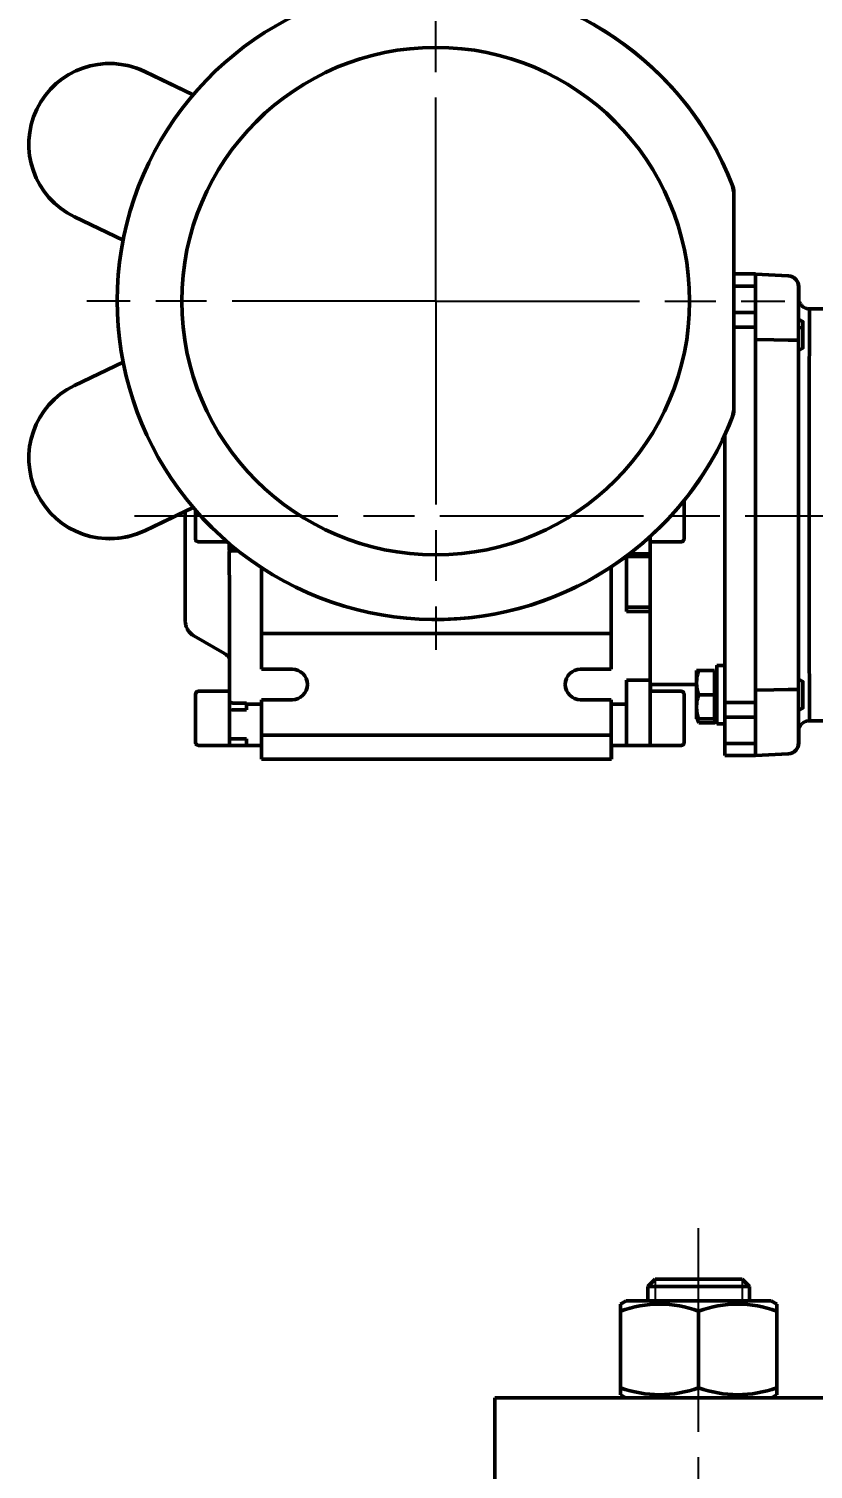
# Model space of a CAD drawing. Header units: millimetres. Extents: x 32504 to 36677, y 41990 to 42879.
# Drawn here: x 32703.1 to 32749.3, y 42713.4 to 42798.4 of the extents above; entities that cross this region are included whole.
import ezdxf

# ---------------------------------------------------------------- set-up
doc = ezdxf.new("R2010")
doc.units = ezdxf.units.MM
doc.linetypes.add('AM_ISO08W050', pattern=[18, 12, -1.5, 3, -1.5])
for name, color, linetype, lineweight in [('AM_0N', 7, 'Continuous', 50), ('AM_4N', 3, 'Continuous', 25), ('Duong_tam', 4, 'AM_ISO08W050', 25), ('Net_dam', 7, 'Continuous', 50)]:
    doc.layers.add(name, color=color, linetype=linetype, lineweight=lineweight)
doc.styles.add('TCVN', font='tcvn7284-2003i.ttf')
doc.dimstyles.new('TCVN$0', dxfattribs={"dimtxt": 3.5, "dimasz": 3.5, "dimexe": 1, "dimexo": 1, "dimgap": 1.3, "dimtad": 1, "dimdsep": 46, "dimtxsty": 'TCVN', "dimcen": 0, "dimclrd": 3, "dimclre": 3, "dimclrt": 2, "dimadec": 0, "dimazin": 2, "dimtp": 0.1, "dimtm": 0.1, "dimtfac": 0.71, "dimtmove": 0, "dimatfit": 3, "dimfxl": 1, "dimtfill": 1, "dimlwd": 25, "dimlwe": 25, "dimarcsym": 1})

# ---------------------------------------------------------------- blocks, each defined once
blk = doc.blocks.new('*D38')
at = {"layer": 'Defpoints', "color": 0, "transparency": 16777216}
for p in [(32734.05, 42809.038), (32927.553, 42809.038), (32912.553, 42301.63)]:
    blk.add_point(p, dxfattribs=at)
at = {"layer": 'Net_dam', "color": 3, "linetype": 'ByBlock', "lineweight": 25, "transparency": 16777216}
for p, q in [((32735.05, 42809.038), (32928.553, 42809.038)), ((32927.553, 42305.13), (32927.553, 42805.538)), ((32913.553, 42301.63), (32928.553, 42301.63))]:
    blk.add_line(p, q, dxfattribs=at)
at = {"layer": 'Net_dam', "color": 3, "transparency": 16777216}
for points in [[(32926.969, 42805.538), (32928.136, 42805.538), (32927.553, 42809.038)], [(32926.969, 42305.13), (32928.136, 42305.13), (32927.553, 42301.63)]]:
    blk.add_solid(points, dxfattribs=at)
at = {"layer": 'Net_dam', "color": 2, "transparency": 16777216, "insert": (32924.503, 42555.334), "char_height": 3.5, "attachment_point": 5, "rotation": 90, "style": 'TCVN', "bg_fill": 3, "box_fill_scale": 1.1, "bg_fill_color": 256, "bg_fill_true_color": 13158600, "bg_fill_transparency": 0}
blk.add_mtext('2540', dxfattribs=at)

msp = doc.modelspace()

# ---------------------------------------------------------------- linework, layer by layer
at = {"layer": 'AM_0N'}
for p, q in [((32739.5527, 42724.2003), (32739.9821, 42724.6297)), ((32745.1233, 42724.6297), (32739.9821, 42724.6297)), ((32745.5527, 42724.2003), (32745.1233, 42724.6297)), ((32745.5527, 42724.2003), (32739.5527, 42724.2003)), ((32738.2827, 42723.3497), (32737.9527, 42723.1592)), ((32737.9527, 42723.1592), (32737.9527, 42717.8202)), ((32738.2827, 42723.3497), (32746.8227, 42723.3497)), ((32742.5527, 42722.7475), (32742.5527, 42718.2319)), ((32746.8227, 42723.3497), (32747.1527, 42723.1592)), ((32747.1527, 42723.1592), (32747.1527, 42717.8202)), ((32737.9527, 42717.8202), (32738.2827, 42717.6297)), ((32746.8227, 42717.6297), (32738.2827, 42717.6297)), ((32747.1527, 42717.8202), (32746.8227, 42717.6297))]:
    msp.add_line(p, q, dxfattribs=at)
for centre, start, end in [((32740.2527, 42716.528), 69.705445, 110.294555), ((32744.8527, 42716.528), 69.705445, 110.294555), ((32740.2527, 42724.4514), 249.705445, 290.294555), ((32744.8527, 42724.4514), 249.705445, 290.294555)]:
    msp.add_arc(centre, 6.6312, start, end, dxfattribs=at)
at = {"layer": 'AM_4N'}
for p, q in [((32739.9821, 42724.6297), (32739.9821, 42723.3497)), ((32745.1233, 42724.6297), (32745.1233, 42723.3497))]:
    msp.add_line(p, q, dxfattribs=at)
at = {"layer": 'Duong_tam'}
for p, q in [((32727.0591, 42782.2997), (32727.0591, 42802.8629)), ((32727.0591, 42782.2997), (32706.4959, 42782.2997)), ((32727.0591, 42782.2997), (32747.6223, 42782.2997)), ((32727.0591, 42782.2997), (32727.0591, 42761.7365)), ((32709.3006, 42769.6385), (32829.0008, 42769.6385)), ((32742.5527, 42301.6297), (32742.5527, 42727.6297))]:
    msp.add_line(p, q, dxfattribs=at)
at = {"layer": 'Net_dam'}
for p, q in [((32707.8511, 42796.308), (32707.8383, 42796.308)), ((32712.7622, 42794.4603), (32709.9003, 42795.8376)), ((32709.9003, 42795.8376), (32709.9131, 42795.8376)), ((32709.9131, 42795.8376), (32712.766, 42794.4646)), ((32744.5311, 42789.165), (32744.6191, 42788.7005)), ((32744.5343, 42789.165), (32744.5311, 42789.165)), ((32744.6191, 42788.7005), (32744.6223, 42788.7005)), ((32744.6223, 42788.7005), (32744.6223, 42775.8989)), ((32705.7763, 42787.2686), (32708.6374, 42785.8917)), ((32744.6223, 42783.8997), (32745.8981, 42783.8997)), ((32745.9095, 42783.8997), (32745.8981, 42783.8997)), ((32745.8985, 42783.8874), (32745.9091, 42783.8874)), ((32747.8367, 42783.7858), (32745.8985, 42783.8874)), ((32745.9091, 42783.8874), (32747.8473, 42783.7858)), ((32747.8473, 42783.7858), (32747.8367, 42783.7858)), ((32744.6223, 42783.1817), (32745.8977, 42783.1817)), ((32745.8977, 42783.1817), (32745.8978, 42782.9551)), ((32748.4385, 42783.1517), (32748.4491, 42783.1517)), ((32745.8968, 42781.626), (32744.6223, 42781.626)), ((32745.897, 42781.3994), (32745.8968, 42781.626)), ((32748.7008, 42781.087), (32748.4383, 42781.229)), ((32750.6663, 42781.8441), (32749.0788, 42781.8441)), ((32745.8965, 42780.7614), (32744.6223, 42780.7614)), ((32745.8965, 42780.7614), (32745.8965, 42758.6381)), ((32748.7005, 42780.6966), (32748.4379, 42780.7677)), ((32745.8965, 42759.362), (32745.8965, 42780.0375)), ((32748.4369, 42780.0031), (32747.8348, 42780.0031)), ((32748.4369, 42759.3963), (32748.4369, 42780.0031)), ((32748.4383, 42779.3836), (32748.7008, 42779.5257)), ((32708.6374, 42778.7078), (32705.7763, 42777.3308)), ((32744.5311, 42775.4344), (32744.6191, 42775.8989)), ((32744.5311, 42775.4344), (32744.5343, 42775.4344)), ((32744.6223, 42775.8989), (32744.6191, 42775.8989)), ((32744.0965, 42758.6381), (32744.0965, 42774.4105)), ((32709.9003, 42768.7618), (32712.7622, 42770.1392)), ((32712.766, 42770.1348), (32709.9131, 42768.7618)), ((32709.9003, 42768.7618), (32709.9131, 42768.7618)), ((32707.8383, 42768.2914), (32707.8511, 42768.2914)), ((32713.0976, 42768.0997), (32714.7853, 42768.0997)), ((32714.897, 42767.8997), (32715.0205, 42767.8997)), ((32714.8975, 42767.5944), (32714.9129, 42767.529)), ((32715.0981, 42767.5749), (32715.4199, 42767.5749)), ((32739.6788, 42768.3997), (32739.6968, 42768.3997)), ((32739.6968, 42768.3997), (32739.6968, 42768.4161)), ((32739.6968, 42767.393), (32739.6968, 42768.3997)), ((32739.6976, 42768.0997), (32741.4976, 42768.0997)), ((32741.6976, 42768.2997), (32741.6977, 42768.311)), ((32714.8982, 42767.4997), (32714.9131, 42767.5291)), ((32738.2968, 42767.2398), (32739.6968, 42767.2398)), ((32738.2987, 42764.2592), (32738.2968, 42767.2398)), ((32738.4715, 42767.393), (32739.6968, 42767.393)), ((32739.6987, 42764.2592), (32739.6968, 42767.2398)), ((32716.7968, 42766.5841), (32716.7968, 42762.6997)), ((32737.3968, 42766.6289), (32737.3968, 42762.6997)), ((32737.3972, 42760.5997), (32737.3972, 42766.6292)), ((32738.2987, 42764.2592), (32739.6987, 42764.2592)), ((32727.0611, 42763.5291), (32727.0643, 42763.5291)), ((32738.2988, 42763.9978), (32739.6988, 42763.9978)), ((32714.6038, 42761.5265), (32712.8038, 42762.5657)), ((32716.7964, 42762.6997), (32716.7964, 42760.5997)), ((32737.3964, 42762.6997), (32716.7964, 42762.6997)), ((32737.3964, 42762.6997), (32737.3964, 42760.5997)), ((32737.3968, 42762.6997), (32737.3964, 42762.6997)), ((32744.0965, 42760.8203), (32743.6208, 42760.8203)), ((32716.7964, 42760.5997), (32718.5964, 42760.5997)), ((32735.5964, 42760.5997), (32737.3964, 42760.5997)), ((32737.3964, 42760.5997), (32737.3972, 42760.5997)), ((32738.3009, 42759.9438), (32739.7009, 42759.9438)), ((32743.4934, 42760.5219), (32742.5574, 42760.5219)), ((32743.4934, 42760.5219), (32743.4929, 42759.0931)), ((32743.4942, 42760.5219), (32743.4934, 42760.5219)), ((32743.6202, 42760.379), (32743.4938, 42760.379)), ((32743.4943, 42760.379), (32743.4942, 42760.5219)), ((32748.7008, 42759.8738), (32748.4383, 42760.0158)), ((32714.9018, 42759.2997), (32713.1038, 42759.2997)), ((32738.3025, 42756.1712), (32738.301, 42759.7232)), ((32739.7025, 42756.1712), (32739.701, 42759.7232)), ((32739.7038, 42759.6997), (32742.4295, 42759.6997)), ((32741.5038, 42759.2997), (32739.7038, 42759.2997)), ((32739.7066, 42759.6997), (32739.7064, 42759.2997)), ((32743.4929, 42759.0931), (32742.5569, 42759.0931)), ((32743.4929, 42759.0931), (32743.4934, 42757.6644)), ((32748.4369, 42759.3963), (32747.8348, 42759.3963)), ((32714.9176, 42758.7367), (32714.9027, 42758.8199)), ((32714.9029, 42756.4997), (32714.9029, 42758.2434)), ((32715.9027, 42758.6013), (32715.1027, 42758.6013)), ((32716.7964, 42758.544), (32715.9029, 42758.544)), ((32715.9029, 42758.2084), (32715.9029, 42758.544)), ((32716.7964, 42758.7997), (32716.7964, 42756.6997)), ((32718.5964, 42758.7997), (32716.7964, 42758.7997)), ((32737.3964, 42758.7997), (32735.5964, 42758.7997)), ((32737.3964, 42758.7997), (32737.3964, 42756.6997)), ((32737.3972, 42758.7997), (32737.3964, 42758.7997)), ((32737.3972, 42756.8997), (32737.3972, 42758.7997)), ((32738.3015, 42758.544), (32737.3972, 42758.544)), ((32744.0965, 42758.6381), (32745.8965, 42758.6381)), ((32748.4383, 42758.1704), (32748.7008, 42758.3125)), ((32715.1029, 42758.2084), (32715.9029, 42758.2084)), ((32742.4411, 42757.6644), (32742.5687, 42757.4433)), ((32743.4934, 42757.6644), (32742.5574, 42757.6644)), ((32743.5047, 42757.4433), (32742.5687, 42757.4433)), ((32743.4934, 42757.6644), (32743.4942, 42757.6644)), ((32743.4938, 42757.8072), (32743.6202, 42757.8072)), ((32743.4942, 42757.6644), (32743.4943, 42757.8072)), ((32743.5044, 42757.8072), (32743.5047, 42757.4433)), ((32743.5047, 42757.4433), (32743.505, 42757.8072)), ((32744.0968, 42757.7734), (32745.8968, 42757.7734)), ((32744.0982, 42757.3737), (32744.0985, 42757.7734)), ((32745.8968, 42757.7734), (32745.897, 42758)), ((32749.0788, 42757.5553), (32750.6663, 42757.5553)), ((32737.3964, 42756.6997), (32716.7964, 42756.6997)), ((32716.7964, 42756.6997), (32716.7971, 42755.2997)), ((32737.3964, 42756.6997), (32737.3971, 42755.2997)), ((32737.3982, 42756.8997), (32737.3972, 42756.8997)), ((32737.3982, 42755.2997), (32737.3982, 42756.8997)), ((32737.3982, 42756.8997), (32737.3991, 42756.8997)), ((32737.3991, 42756.8997), (32737.3991, 42755.2997)), ((32737.4029, 42756.8997), (32737.3991, 42756.8997)), ((32737.4029, 42756.8997), (32737.4029, 42756.0997)), ((32739.7032, 42756.5378), (32739.7032, 42756.2997)), ((32743.6208, 42757.3659), (32744.0982, 42757.3659)), ((32744.0977, 42756.2178), (32744.0982, 42757.3737)), ((32713.1038, 42756.0997), (32714.9031, 42756.0997)), ((32715.9029, 42756.4997), (32714.9029, 42756.4997)), ((32714.9031, 42756.0997), (32715.9029, 42756.0997)), ((32715.9029, 42756.0997), (32715.9029, 42756.4997)), ((32715.9029, 42756.0997), (32716.7967, 42756.0997)), ((32737.4002, 42756.0997), (32737.4029, 42756.0997)), ((32737.4002, 42755.2997), (32737.4002, 42756.0997)), ((32737.4029, 42756.0997), (32738.3026, 42756.0997)), ((32737.4074, 42756.0997), (32737.4074, 42755.2997)), ((32737.4085, 42755.2997), (32737.4085, 42756.0997)), ((32737.4094, 42756.0997), (32737.4094, 42755.2997)), ((32737.4105, 42755.2997), (32737.4109, 42756.0997)), ((32738.3026, 42756.0997), (32739.7026, 42756.0997)), ((32739.7031, 42756.0997), (32739.7026, 42756.0997)), ((32739.7031, 42756.0997), (32739.7038, 42756.0997)), ((32739.7032, 42756.2997), (32739.7034, 42756.2997)), ((32739.7038, 42756.0997), (32741.5038, 42756.0997)), ((32745.8977, 42756.2178), (32744.0977, 42756.2178)), ((32745.8978, 42756.4444), (32745.8977, 42756.2178)), ((32748.4491, 42756.2478), (32748.4385, 42756.2478)), ((32737.3971, 42755.2997), (32716.7971, 42755.2997)), ((32737.3971, 42755.2997), (32737.3982, 42755.2997)), ((32737.3991, 42755.2997), (32737.3982, 42755.2997)), ((32737.3991, 42755.2997), (32737.4002, 42755.2997)), ((32737.4074, 42755.2997), (32737.4002, 42755.2997)), ((32737.4074, 42755.2997), (32737.4085, 42755.2997)), ((32737.4094, 42755.2997), (32737.4085, 42755.2997)), ((32737.4094, 42755.2997), (32737.4105, 42755.2997)), ((32745.8981, 42755.4997), (32744.0981, 42755.4997)), ((32745.8981, 42755.4997), (32745.9095, 42755.4997)), ((32745.8985, 42755.5121), (32747.8367, 42755.6136)), ((32745.9091, 42755.5121), (32745.8985, 42755.5121)), ((32747.8473, 42755.6136), (32745.9091, 42755.5121)), ((32745.1233, 42724.6297), (32739.9821, 42724.6297)), ((32745.1233, 42724.6297), (32739.9821, 42724.6297)), ((32745.1233, 42724.6297), (32739.9821, 42724.6297)), ((32739.5527, 42724.2003), (32739.5527, 42723.3497)), ((32739.5527, 42724.2003), (32739.5527, 42723.3497)), ((32739.5527, 42724.2003), (32739.5527, 42723.3497)), ((32745.5527, 42723.3497), (32745.5527, 42724.2003)), ((32745.5527, 42723.3497), (32745.5527, 42724.2003)), ((32745.5527, 42723.3497), (32745.5527, 42724.2003)), ((32730.5527, 42712.6297), (32730.5527, 42717.6297)), ((32730.5527, 42717.6297), (32731.5527, 42717.6297)), ((32731.5527, 42717.6297), (32893.5527, 42717.6297))]:
    msp.add_line(p, q, dxfattribs=at)
at = {"layer": 'Net_dam', "flags": 128}
for points in [[(32745.8981, 42783.8997), (32745.898, 42783.8129), (32745.898, 42783.7253), (32745.8979, 42783.6368), (32745.8979, 42783.5474), (32745.8978, 42783.4573), (32745.8978, 42783.3662), (32745.8977, 42783.2744), (32745.8977, 42783.1817)], [(32745.8978, 42782.9551), (32745.8978, 42783.0592), (32745.8979, 42783.1622), (32745.898, 42783.2641), (32745.898, 42783.365), (32745.8981, 42783.4648), (32745.8981, 42783.5635), (32745.8982, 42783.661), (32745.8983, 42783.7575)], [(32745.8978, 42782.9551), (32745.8977, 42782.7714), (32745.8976, 42782.5845), (32745.8975, 42782.3945), (32745.8974, 42782.2015), (32745.8973, 42782.0054), (32745.8972, 42781.8063), (32745.8971, 42781.6043), (32745.897, 42781.3994)], [(32748.4369, 42780.0031), (32748.437, 42780.4406), (32748.4372, 42780.8664), (32748.4374, 42781.2801), (32748.4376, 42781.6813), (32748.4378, 42782.0694), (32748.438, 42782.4441), (32748.4383, 42782.805), (32748.4385, 42783.1517)], [(32748.4491, 42783.1517), (32748.4493, 42782.805), (32748.4496, 42782.4441), (32748.4496, 42782.398)], [(32748.4438, 42782.479), (32748.4438, 42782.4791), (32748.4438, 42782.4788)], [(32748.4444, 42782.4174), (32748.4443, 42782.4434), (32748.4438, 42782.479)], [(32745.8968, 42781.626), (32745.8968, 42781.5204), (32745.8968, 42781.4141), (32745.8967, 42781.3071), (32745.8967, 42781.1993), (32745.8966, 42781.0909), (32745.8966, 42780.9817), (32745.8965, 42780.8719), (32745.8965, 42780.7614)], [(32745.8966, 42780.422), (32745.8966, 42780.5473), (32745.8967, 42780.6717), (32745.8967, 42780.7953), (32745.8968, 42780.9179), (32745.8968, 42781.0397), (32745.8969, 42781.1605), (32745.8969, 42781.2804), (32745.897, 42781.3994)], [(32749.0725, 42769.6997), (32749.0726, 42770.6294), (32749.0726, 42771.5535), (32749.0727, 42772.4669), (32749.0728, 42773.3639), (32749.073, 42774.2395), (32749.0732, 42775.0884), (32749.0734, 42775.9057), (32749.0737, 42776.6866), (32749.074, 42777.4265), (32749.0743, 42778.121), (32749.0746, 42778.7661), (32749.075, 42779.3581), (32749.0754, 42779.8933), (32749.0758, 42780.3687), (32749.0762, 42780.7815), (32749.0767, 42781.1293), (32749.0771, 42781.41), (32749.0776, 42781.622), (32749.0781, 42781.764), (32749.0786, 42781.8352), (32749.0788, 42781.8441)], [(32748.4383, 42779.3836), (32748.4383, 42779.3878), (32748.4382, 42779.4497), (32748.438, 42779.581), (32748.4379, 42779.7711), (32748.4379, 42780.0045), (32748.4379, 42780.2624), (32748.4379, 42780.5239), (32748.4379, 42780.7677)], [(32748.7005, 42780.6966), (32748.7005, 42780.8864), (32748.7006, 42781.0195), (32748.7008, 42781.0827), (32748.7009, 42781.0699), (32748.701, 42780.9824), (32748.7011, 42780.8287), (32748.7012, 42780.6238), (32748.7012, 42780.3879), (32748.7012, 42780.144), (32748.7012, 42779.916), (32748.7011, 42779.7262), (32748.701, 42779.5932), (32748.7009, 42779.53), (32748.7007, 42779.5427), (32748.7006, 42779.6303), (32748.7005, 42779.784), (32748.7004, 42779.9888), (32748.7004, 42780.2247), (32748.7004, 42780.4686), (32748.7005, 42780.6966)], [(32745.8965, 42780.0375), (32746.9819, 42780.0182), (32747.8348, 42780.0031)], [(32748.4395, 42779.3842), (32748.4393, 42779.0677), (32748.439, 42778.3919), (32748.4386, 42777.6675), (32748.4384, 42776.8986), (32748.4381, 42776.0894), (32748.4379, 42775.2445), (32748.4377, 42774.3685), (32748.4375, 42773.4665), (32748.4374, 42772.5434), (32748.4373, 42771.6044), (32748.4372, 42770.6547), (32748.4372, 42769.6997)], [(32741.697, 42770.5431), (32741.697, 42770.3072), (32741.6969, 42770.0112), (32741.6969, 42769.6997), (32741.6969, 42769.3882), (32741.697, 42769.0923), (32741.697, 42768.8268), (32741.6972, 42768.6052), (32741.6973, 42768.4384), (32741.6975, 42768.3348), (32741.6976, 42768.2997)], [(32741.6977, 42768.311), (32741.6978, 42768.3348), (32741.6979, 42768.4384), (32741.6981, 42768.6052), (32741.6982, 42768.8268), (32741.6983, 42769.0923), (32741.6983, 42769.3882), (32741.6983, 42769.6997), (32741.6983, 42770.0112), (32741.6983, 42770.3072), (32741.6982, 42770.5445)], [(32712.3037, 42763.4327), (32712.3037, 42763.434), (32712.3034, 42763.4872), (32712.303, 42763.6108), (32712.3027, 42763.8035), (32712.3024, 42764.0629), (32712.3021, 42764.3862), (32712.3018, 42764.7697), (32712.3015, 42765.209), (32712.3013, 42765.6992), (32712.3011, 42766.2348), (32712.3009, 42766.8096), (32712.3008, 42767.4172), (32712.3007, 42768.0506), (32712.3006, 42768.7027), (32712.3006, 42769.3661), (32712.3006, 42769.9108)], [(32712.8969, 42769.9826), (32712.8969, 42769.8043), (32712.8969, 42769.4911), (32712.8969, 42769.1882), (32712.897, 42768.9111), (32712.8971, 42768.6734), (32712.8973, 42768.4873)], [(32748.4372, 42769.6997), (32748.4372, 42768.7447), (32748.4373, 42767.7951), (32748.4374, 42766.856), (32748.4375, 42765.9329), (32748.4377, 42765.0309), (32748.4379, 42764.155), (32748.4381, 42763.31), (32748.4384, 42762.5008), (32748.4386, 42761.7319), (32748.439, 42761.0075), (32748.4393, 42760.3318), (32748.4395, 42760.0152)], [(32749.0788, 42757.5553), (32749.0786, 42757.5643), (32749.0781, 42757.6355), (32749.0776, 42757.7775), (32749.0771, 42757.9895), (32749.0767, 42758.2702), (32749.0762, 42758.6179), (32749.0758, 42759.0307), (32749.0754, 42759.5061), (32749.075, 42760.0414), (32749.0746, 42760.6333), (32749.0743, 42761.2784), (32749.074, 42761.973), (32749.0737, 42762.7128), (32749.0734, 42763.4937), (32749.0732, 42764.311), (32749.073, 42765.1599), (32749.0728, 42766.0355), (32749.0727, 42766.9326), (32749.0726, 42767.8459), (32749.0726, 42768.7701), (32749.0725, 42769.6997)], [(32739.7038, 42759.6997), (32739.7037, 42759.7019), (32739.7033, 42759.7545), (32739.7028, 42759.8768), (32739.7024, 42760.0681), (32739.702, 42760.3269), (32739.7016, 42760.6514), (32739.7012, 42761.0395), (32739.7009, 42761.4882), (32739.7005, 42761.9946), (32739.7002, 42762.555), (32739.6999, 42763.1655), (32739.6996, 42763.8219), (32739.6994, 42764.5194), (32739.6992, 42765.2534), (32739.699, 42766.0185), (32739.6989, 42766.8094), (32739.6988, 42767.6206), (32739.6987, 42768.0997)], [(32714.9027, 42758.8199), (32714.9022, 42759.0419), (32714.9017, 42759.3385), (32714.9013, 42759.7077), (32714.9009, 42760.1468), (32714.9005, 42760.6528), (32714.9001, 42761.2221), (32714.8998, 42761.8508), (32714.8994, 42762.5345), (32714.8991, 42763.2683), (32714.8989, 42764.0471), (32714.8987, 42764.8655), (32714.8985, 42765.7178), (32714.8983, 42766.5979), (32714.8982, 42767.4997)], [(32738.2968, 42767.2398), (32738.2968, 42767.2547), (32738.2968, 42767.2609)], [(32738.2988, 42763.9978), (32738.2988, 42764.0344), (32738.2987, 42764.07), (32738.2987, 42764.1046), (32738.2987, 42764.138), (32738.2987, 42764.1702), (32738.2987, 42764.2012), (32738.2987, 42764.2309), (32738.2987, 42764.2592)], [(32739.6988, 42763.9978), (32739.6988, 42764.0344), (32739.6987, 42764.07), (32739.6987, 42764.1046), (32739.6987, 42764.138), (32739.6987, 42764.1702), (32739.6987, 42764.2012), (32739.6987, 42764.2309), (32739.6987, 42764.2592)], [(32739.7009, 42759.9438), (32739.7005, 42760.3292), (32739.7002, 42760.7531), (32739.7, 42761.2138), (32739.6997, 42761.7094), (32739.6994, 42762.2378), (32739.6992, 42762.7969), (32739.699, 42763.3844), (32739.6988, 42763.9978)], [(32743.6208, 42757.3659), (32743.6207, 42757.3806), (32743.6205, 42757.4627), (32743.6204, 42757.6135), (32743.6202, 42757.8268), (32743.6201, 42758.0935), (32743.62, 42758.4023), (32743.6199, 42758.7403), (32743.6199, 42759.0932), (32743.6199, 42759.446), (32743.62, 42759.784), (32743.6201, 42760.0929), (32743.6202, 42760.3595), (32743.6204, 42760.5728), (32743.6205, 42760.7236), (32743.6207, 42760.8056), (32743.6208, 42760.8203)], [(32738.301, 42759.7232), (32738.301, 42759.7555), (32738.301, 42759.7866), (32738.3009, 42759.8164), (32738.3009, 42759.8448), (32738.3009, 42759.8718), (32738.3009, 42759.8973), (32738.3009, 42759.9213), (32738.3009, 42759.9438)], [(32739.701, 42759.7232), (32739.701, 42759.7555), (32739.701, 42759.7866), (32739.7009, 42759.8164), (32739.7009, 42759.8448), (32739.7009, 42759.8718), (32739.7009, 42759.8973), (32739.7009, 42759.9213), (32739.7009, 42759.9438)], [(32743.4938, 42760.379), (32743.4937, 42760.353), (32743.4935, 42760.2548), (32743.4934, 42760.0892), (32743.4933, 42759.8656), (32743.4932, 42759.5971), (32743.4931, 42759.2994), (32743.4931, 42758.9896), (32743.4932, 42758.6859), (32743.4932, 42758.4059), (32743.4933, 42758.1657), (32743.4935, 42757.9795), (32743.4936, 42757.858), (32743.4938, 42757.8083), (32743.4938, 42757.8072)], [(32748.4381, 42758.294), (32748.438, 42758.4564), (32748.4379, 42758.6703), (32748.4379, 42758.9185), (32748.4379, 42759.1808), (32748.4379, 42759.4361), (32748.438, 42759.6635), (32748.4381, 42759.8447), (32748.4382, 42759.9651), (32748.4383, 42760.0148), (32748.4383, 42760.0158)], [(32739.7038, 42759.2997), (32739.7036, 42759.2623), (32739.7035, 42759.1518), (32739.7033, 42758.9734), (32739.7032, 42758.7354), (32739.7031, 42758.449), (32739.703, 42758.1275), (32739.703, 42757.7861), (32739.703, 42757.4406), (32739.703, 42757.1072), (32739.7031, 42756.8015), (32739.7032, 42756.5378)], [(32741.7045, 42757.6997), (32741.7045, 42758.0112), (32741.7044, 42758.3072), (32741.7044, 42758.5726), (32741.7042, 42758.7943), (32741.7041, 42758.9611), (32741.704, 42759.0646), (32741.7038, 42759.0997), (32741.7036, 42759.0646), (32741.7035, 42758.9611), (32741.7033, 42758.7943), (32741.7032, 42758.5726), (32741.7031, 42758.3072), (32741.7031, 42758.0112), (32741.7031, 42757.6997), (32741.7031, 42757.3882), (32741.7031, 42757.0923), (32741.7032, 42756.8268), (32741.7033, 42756.6052), (32741.7035, 42756.4384), (32741.7036, 42756.3348), (32741.7038, 42756.2997), (32741.704, 42756.3348), (32741.7041, 42756.4384), (32741.7041, 42756.454)], [(32742.4295, 42758.3787), (32742.4295, 42758.5464), (32742.4295, 42758.7233), (32742.4294, 42758.9066), (32742.4294, 42759.0931), (32742.4294, 42759.2796), (32742.4295, 42759.4629), (32742.4295, 42759.6399), (32742.4295, 42759.8075)], [(32745.8965, 42759.362), (32746.9819, 42759.3812), (32747.8348, 42759.3963)], [(32748.4385, 42756.2478), (32748.4383, 42756.5944), (32748.438, 42756.9553), (32748.4378, 42757.33), (32748.4376, 42757.7182), (32748.4374, 42758.1193), (32748.4372, 42758.533), (32748.437, 42758.9589), (32748.4369, 42759.3963)], [(32748.7006, 42758.4171), (32748.7005, 42758.5708), (32748.7004, 42758.7756), (32748.7004, 42759.0115), (32748.7004, 42759.2554), (32748.7005, 42759.4834), (32748.7005, 42759.6732), (32748.7006, 42759.8063), (32748.7008, 42759.8695), (32748.7009, 42759.8567), (32748.701, 42759.7692), (32748.7011, 42759.6155), (32748.7012, 42759.4106), (32748.7012, 42759.1747), (32748.7012, 42758.9308), (32748.7012, 42758.7028), (32748.7011, 42758.513), (32748.701, 42758.38), (32748.7009, 42758.3168), (32748.7007, 42758.3295), (32748.7006, 42758.4171)], [(32712.9036, 42759.0455), (32712.9035, 42759.0029), (32712.9034, 42758.8565), (32712.9033, 42758.652), (32712.9032, 42758.3997), (32712.9031, 42758.1124), (32712.9031, 42757.8043), (32712.9031, 42757.4911), (32712.9031, 42757.1882), (32712.9032, 42756.9111), (32712.9033, 42756.6734), (32712.9034, 42756.4873), (32712.9036, 42756.3619), (32712.9037, 42756.3036), (32712.9038, 42756.2253)], [(32715.9029, 42758.544), (32715.9029, 42758.5506), (32715.9028, 42758.5574), (32715.9028, 42758.5644), (32715.9028, 42758.5715), (32715.9028, 42758.5787), (32715.9027, 42758.5861), (32715.9027, 42758.5936), (32715.9027, 42758.6013)], [(32744.0968, 42757.7734), (32744.0968, 42757.879), (32744.0968, 42757.9853), (32744.0967, 42758.0924), (32744.0967, 42758.2001), (32744.0966, 42758.3086), (32744.0966, 42758.4177), (32744.0965, 42758.5276), (32744.0965, 42758.6381)], [(32745.8965, 42758.6381), (32745.8965, 42758.5276), (32745.8966, 42758.4177), (32745.8966, 42758.3086), (32745.8967, 42758.2001), (32745.8967, 42758.0924), (32745.8968, 42757.9853), (32745.8968, 42757.879), (32745.8968, 42757.7734)], [(32745.897, 42758), (32745.8969, 42758.119), (32745.8969, 42758.2389), (32745.8968, 42758.3598), (32745.8968, 42758.4815), (32745.8967, 42758.6042), (32745.8967, 42758.7277), (32745.8966, 42758.8521), (32745.8966, 42758.9774)], [(32748.4383, 42758.1704), (32748.4382, 42758.1964), (32748.4381, 42758.294)], [(32741.7041, 42756.454), (32741.7042, 42756.6052), (32741.7044, 42756.8268), (32741.7044, 42757.0923), (32741.7045, 42757.3882), (32741.7045, 42757.6997)], [(32745.897, 42758), (32745.8971, 42757.7951), (32745.8972, 42757.5931), (32745.8973, 42757.394), (32745.8974, 42757.198), (32745.8975, 42757.0049), (32745.8976, 42756.8149), (32745.8977, 42756.6281), (32745.8978, 42756.4444)], [(32748.4437, 42756.921), (32748.4438, 42756.9203), (32748.4438, 42756.9204)], [(32748.4438, 42756.9204), (32748.4443, 42756.9561), (32748.4446, 42757.0059)], [(32748.4496, 42757.0123), (32748.4496, 42756.9553), (32748.4493, 42756.5944), (32748.4491, 42756.2478)], [(32744.0981, 42755.4997), (32744.098, 42755.5865), (32744.098, 42755.6741), (32744.0979, 42755.7626), (32744.0979, 42755.852), (32744.0978, 42755.9422), (32744.0978, 42756.0332), (32744.0977, 42756.1251), (32744.0977, 42756.2178)], [(32745.8977, 42756.2178), (32745.8977, 42756.1251), (32745.8978, 42756.0332), (32745.8978, 42755.9422), (32745.8979, 42755.852), (32745.8979, 42755.7626), (32745.898, 42755.6741), (32745.898, 42755.5865), (32745.8981, 42755.4997)], [(32745.8983, 42755.642), (32745.8982, 42755.7384), (32745.8981, 42755.836), (32745.8981, 42755.9347), (32745.898, 42756.0344), (32745.898, 42756.1353), (32745.8979, 42756.2372), (32745.8978, 42756.3403), (32745.8978, 42756.4444)]]:
    msp.add_lwpolyline(points, dxfattribs=at)
at = {"layer": 'Net_dam'}
msp.add_circle((32727.0591, 42782.2997), 14.9606, dxfattribs=at)
for centre, radius, start, end in [((32727.0611, 42782.2997), 18.7706, 21.453576, 315), ((32727.0643, 42782.2997), 18.7706, 21.453567, 89.999998), ((32707.8383, 42791.5531), 4.7549, 64.300007, 244.299999), ((32707.8511, 42791.5531), 4.7549, 64.299997, 90), ((32743.3523, 42788.7005), 1.27, 360, 21.45357), ((32747.8035, 42783.1517), 0.635, 359.999996, 86.999996), ((32747.8141, 42783.1517), 0.635, 359.999996, 86.999996), ((32977.9134, 42781.3397), 229.4725, 179.715568, 180.027981), ((32900.5149, 42780.8626), 152.0771, 179.861936, 180.035754), ((32707.8383, 42773.0463), 4.7549, 115.700001, 295.699993), ((32727.0643, 42782.2997), 18.7706, 270.000002, 338.546433), ((32727.0611, 42782.2997), 18.7706, 315.000004, 338.54643), ((32743.3523, 42775.8989), 1.27, 338.54643, 0), ((32707.8511, 42773.0463), 4.7549, 270, 295.700003), ((32835.386, 42768.4068), 95.6889, 179.994282, 180.183897), ((32745.5058, 42767.9926), 30.6089, 179.978646, 180.173866), ((32741.4976, 42768.2997), 0.2, 270.000004, 0.000004), ((33010.3636, 42767.3814), 270.6668, 179.997552, 180.029983), ((32718.5964, 42759.6997), 0.9, 270.000006, 89.999994), ((32735.5964, 42759.6997), 0.9, 90.000006, 269.999994), ((32735.5972, 42759.6997), 0.9, 90.000006, 269.999994), ((33004.0178, 42759.9312), 261.5883, 179.870627, 180.027097), ((32431.3188, 42758.2836), 284.5841, 359.98486, 0.063956), ((33004.0178, 42758.255), 261.5883, 179.972903, 180.129373), ((32933.9813, 42757.8062), 189.8835, 180.009905, 180.130512), ((32982.7577, 42758.0667), 234.3168, 179.974292, 180.28016), ((32861.2033, 42756.476), 121.5, 179.970832, 180.17743), ((32908.964, 42756.3997), 194.0612, 179.970475, 180.088574), ((32760.7479, 42756.1602), 22.4454, 179.972131, 180.1545), ((32762.1479, 42756.1602), 22.4454, 179.972131, 180.1545), ((32642.6727, 42756.2497), 97.0306, 359.911426, 0.029525), ((32747.8035, 42756.2478), 0.635, 273.000004, 0.000004), ((32747.8141, 42756.2478), 0.635, 273.000004, 0.000004)]:
    msp.add_arc(centre, radius, start, end, dxfattribs=at)
msp.add_ellipse((32715.0507, 42758.5093), major_axis=(0.4146, -0.0748), ratio=0.7029051, start_param=4.4768538, end_param=4.9635949, dxfattribs=at)
for points, knots in [([(32744.6191, 42775.8989), (32744.6191, 42775.9214), (32744.6189, 42775.9665), (32744.6187, 42776.2539), (32744.6186, 42776.5994), (32744.6184, 42777.1219), (32744.6183, 42777.8279), (32744.6181, 42778.9985), (32744.618, 42780.4955), (32744.618, 42782.2995), (32744.618, 42784.1035), (32744.6181, 42785.6004), (32744.6183, 42786.7717), (32744.6184, 42787.477), (32744.6186, 42788.0004), (32744.6187, 42788.3455), (32744.6189, 42788.6334), (32744.6191, 42788.6782), (32744.6191, 42788.7005)], [0, 0, 0, 0, 0.0310226, 0.0621801, 0.0933879, 0.1246403, 0.1871917, 0.2497331, 0.374829, 0.4999737, 0.6251273, 0.7502103, 0.8127805, 0.875337, 0.9065991, 0.9378058, 0.9689697, 1, 1, 1, 1]), ([(32745.8983, 42783.7575), (32745.8983, 42783.7948), (32745.8984, 42783.8694), (32745.8984, 42783.8814), (32745.8985, 42783.8874)], [0, 0, 0, 0, 0.5, 1, 1, 1, 1]), ([(32749.0789, 42781.8513), (32749.0466, 42781.8499), (32748.953, 42781.8459), (32748.8123, 42781.8958), (32748.6769, 42781.9798), (32748.5801, 42782.079), (32748.5151, 42782.1799), (32748.4762, 42782.2722), (32748.4573, 42782.3432), (32748.4523, 42782.3773), (32748.4509, 42782.3872)], [0, 0, 0, 0, 0.1063523, 0.3078897, 0.479861, 0.6305812, 0.7620133, 0.8736919, 0.963193, 1, 1, 1, 1]), ([(32745.8965, 42780.0375), (32745.8965, 42780.1069), (32745.8965, 42780.2456), (32745.8965, 42780.3632), (32745.8966, 42780.422)], [0, 0, 0, 0, 0.5, 1, 1, 1, 1]), ([(32712.8973, 42768.4594), (32712.8973, 42768.4217), (32712.8974, 42768.3468), (32712.8975, 42768.3232), (32712.8975, 42768.3114)], [0, 0, 0, 0, 0.5044352, 1, 1, 1, 1]), ([(32712.8975, 42768.3114), (32712.8975, 42768.3082), (32712.8976, 42768.2996), (32712.8976, 42768.2995), (32712.8977, 42768.2945), (32712.8978, 42768.2905), (32712.8983, 42768.2826), (32712.8999, 42768.2672), (32712.9054, 42768.2411), (32712.9197, 42768.2044), (32712.9516, 42768.158), (32713.0047, 42768.1187), (32713.0599, 42768.0982), (32713.0916, 42768.1017), (32713.0996, 42768.1026)], [0, 0, 0, 0, 0.0995723, 0.266377, 0.2996326, 0.3200162, 0.3351174, 0.3683416, 0.4211295, 0.513491, 0.6274294, 0.7894435, 0.9469953, 1, 1, 1, 1]), ([(32714.8979, 42767.8903), (32714.8979, 42767.8894), (32714.898, 42767.885), (32714.898, 42767.843), (32714.8981, 42767.7513), (32714.8981, 42767.6478), (32714.8982, 42767.5945)], [0, 0, 0, 0, 0.05408305, 0.26102758, 0.61937006, 1, 1, 1, 1]), ([(32714.9131, 42767.5291), (32714.9131, 42767.5291), (32714.9179, 42767.5386), (32714.9455, 42767.5505), (32714.9857, 42767.5631), (32715.0214, 42767.5698), (32715.0592, 42767.5741), (32715.0853, 42767.5747), (32715.0981, 42767.5749)], [0, 0, 0, 0, 0.0011802, 0.3477369, 0.5210745, 0.6865915, 0.8456958, 1, 1, 1, 1]), ([(32741.6973, 42768.2894), (32741.6974, 42768.2899), (32741.6975, 42768.2917), (32741.6975, 42768.2938), (32741.6976, 42768.2967), (32741.6976, 42768.3008), (32741.6977, 42768.306), (32741.6977, 42768.3103)], [0, 0, 0, 0, 0.014483, 0.051206, 0.1142489, 0.2695352, 1, 1, 1, 1]), ([(32712.3044, 42763.3977), (32712.3044, 42763.3963), (32712.3045, 42763.3936), (32712.3055, 42763.3716), (32712.3095, 42763.316), (32712.3232, 42763.2239), (32712.3588, 42763.0947), (32712.4268, 42762.937), (32712.5444, 42762.7712), (32712.6774, 42762.6407), (32712.7734, 42762.5891), (32712.807, 42762.5711)], [0, 0, 0, 0, 0.0286003, 0.0574476, 0.0938057, 0.2056456, 0.3157266, 0.4775229, 0.6905649, 0.8918489, 1, 1, 1, 1]), ([(32714.6026, 42761.5228), (32714.6459, 42761.4967), (32714.7417, 42761.4389), (32714.8402, 42761.3457), (32714.8877, 42761.2777), (32714.9001, 42761.2599)], [0, 0, 0, 0, 0.3783888, 0.8378742, 1, 1, 1, 1]), ([(32742.5574, 42760.5219), (32742.5161, 42760.3853), (32742.4452, 42760.1507), (32742.4342, 42759.9087), (32742.4295, 42759.8075)], [0, 0, 0, 0, 0.5819524, 1, 1, 1, 1]), ([(32742.4302, 42760.5219), (32742.4376, 42760.5219), (32742.4515, 42760.5219), (32742.5238, 42760.5219), (32742.5574, 42760.5219)], [0, 0, 0, 0, 0.5352511, 1, 1, 1, 1]), ([(32713.0997, 42759.2972), (32713.0787, 42759.2959), (32713.0374, 42759.2933), (32712.986, 42759.2642), (32712.9489, 42759.2291), (32712.9257, 42759.1934), (32712.9127, 42759.1613), (32712.9067, 42759.1359), (32712.9046, 42759.1186), (32712.9041, 42759.1105), (32712.9039, 42759.1072), (32712.9038, 42759.1046), (32712.9038, 42759.1016), (32712.9037, 42759.096), (32712.9037, 42759.086), (32712.9036, 42759.0516), (32712.9036, 42759.0378)], [0, 0, 0, 0, 0.0916989, 0.180214, 0.253483, 0.3153877, 0.3662841, 0.4055276, 0.431186, 0.4417575, 0.44937, 0.4598615, 0.4800908, 0.5393758, 0.8147457, 1, 1, 1, 1]), ([(32741.704, 42759.0117), (32741.704, 42759.0249), (32741.704, 42759.0772), (32741.7039, 42759.0926), (32741.7038, 42759.1016), (32741.7038, 42759.1042), (32741.7036, 42759.1085), (32741.7033, 42759.1149), (32741.7009, 42759.1402), (32741.689, 42759.1826), (32741.6551, 42759.2359), (32741.6031, 42759.2772), (32741.5483, 42759.2997), (32741.5143, 42759.2972), (32741.5039, 42759.2965)], [0, 0, 0, 0, 0.130506, 0.51609035, 0.56524405, 0.59237794, 0.60350287, 0.61260579, 0.62687083, 0.70447633, 0.77977106, 0.86831815, 0.95968348, 1, 1, 1, 1]), ([(32742.4295, 42759.8075), (32742.437, 42759.6779), (32742.451, 42759.4359), (32742.5233, 42759.2019), (32742.5569, 42759.0931)], [0, 0, 0, 0, 0.5352511, 1, 1, 1, 1]), ([(32742.5569, 42759.0931), (32742.5158, 42758.9566), (32742.445, 42758.7219), (32742.4341, 42758.4799), (32742.4295, 42758.3787)], [0, 0, 0, 0, 0.5819524, 1, 1, 1, 1]), ([(32745.8966, 42758.9774), (32745.8965, 42759.0362), (32745.8965, 42759.1538), (32745.8965, 42759.2926), (32745.8965, 42759.362)], [0, 0, 0, 0, 0.5, 1, 1, 1, 1]), ([(32714.9027, 42758.7757), (32714.9027, 42758.7239), (32714.9028, 42758.6342), (32714.9028, 42758.4798), (32714.9029, 42758.352), (32714.9029, 42758.2796), (32714.9029, 42758.2434)], [0, 0, 0, 0, 0.38773722, 0.67186301, 0.83594704, 1, 1, 1, 1]), ([(32715.1027, 42758.6013), (32715.0895, 42758.6021), (32715.0629, 42758.6038), (32715.0249, 42758.617), (32714.99, 42758.6375), (32714.9483, 42758.6744), (32714.9299, 42758.7117), (32714.9176, 42758.7367)], [0, 0, 0, 0, 0.158805, 0.3206507, 0.4815929, 0.6522363, 1, 1, 1, 1]), ([(32741.7045, 42757.7098), (32741.7045, 42757.717), (32741.7045, 42757.8229), (32741.7045, 42758.0289), (32741.7045, 42758.3109), (32741.7044, 42758.5662), (32741.7043, 42758.7801), (32741.7042, 42758.9342), (32741.7041, 42758.9896), (32741.704, 42759.0117)], [0, 0, 0, 0, 0.0126124, 0.1870147, 0.3614178, 0.5358235, 0.7102355, 0.8846622, 1, 1, 1, 1]), ([(32742.4295, 42758.3787), (32742.4371, 42758.2492), (32742.4512, 42758.0071), (32742.5237, 42757.7731), (32742.5574, 42757.6644)], [0, 0, 0, 0, 0.5352511, 1, 1, 1, 1]), ([(32742.5574, 42757.6644), (32742.5162, 42757.6644), (32742.4456, 42757.6644), (32742.4347, 42757.6644), (32742.4302, 42757.6644)], [0, 0, 0, 0, 0.5819524, 1, 1, 1, 1]), ([(32742.4746, 42757.6644), (32742.4763, 42757.6538), (32742.4881, 42757.5786), (32742.5314, 42757.5058), (32742.5687, 42757.4433)], [0, 0, 0, 0, 0.140504, 1, 1, 1, 1]), ([(32748.4526, 42757.0224), (32748.4543, 42757.0328), (32748.4606, 42757.073), (32748.4878, 42757.1623), (32748.5513, 42757.2858), (32748.6606, 42757.4091), (32748.8107, 42757.5034), (32748.9547, 42757.554), (32749.0477, 42757.5496), (32749.0786, 42757.5482)], [0, 0, 0, 0, 0.0380606, 0.1478016, 0.305657, 0.5035835, 0.6896042, 0.8967757, 1, 1, 1, 1]), ([(32712.9038, 42756.2253), (32712.9218, 42756.2192), (32712.9321, 42756.1922), (32712.9655, 42756.151), (32713.0197, 42756.1149), (32713.0722, 42756.0967), (32713.1016, 42756.1015), (32713.1074, 42756.1024)], [0, 0, 0, 0, 0.12743138, 0.35393875, 0.63551205, 0.92860242, 1, 1, 1, 1]), ([(32741.5049, 42756.1025), (32741.5218, 42756.1027), (32741.56, 42756.1032), (32741.6111, 42756.128), (32741.6518, 42756.1623), (32741.6777, 42756.1983), (32741.6927, 42756.2315), (32741.7001, 42756.2586), (32741.7027, 42756.2773), (32741.7034, 42756.2871), (32741.7036, 42756.291), (32741.7037, 42756.2937), (32741.7038, 42756.2964), (32741.7038, 42756.3005), (32741.7039, 42756.3113), (32741.704, 42756.351), (32741.7041, 42756.4264), (32741.7041, 42756.4596)], [0, 0, 0, 0, 0.0526735, 0.1188037, 0.1729972, 0.2188276, 0.2568386, 0.2866999, 0.3073697, 0.3154257, 0.3209533, 0.3271553, 0.3375354, 0.3622569, 0.4698624, 0.7666426, 1, 1, 1, 1]), ([(32745.8985, 42755.5121), (32745.8984, 42755.518), (32745.8984, 42755.53), (32745.8983, 42755.6047), (32745.8983, 42755.642)], [0, 0, 0, 0, 0.5, 1, 1, 1, 1])]:
    msp.add_open_spline(points, degree=3, knots=knots, dxfattribs=at)
msp.add_open_spline([(32715.0981, 42767.5749), (32715.0981, 42767.6191), (32715.0981, 42767.7075), (32715.098, 42767.8161), (32715.098, 42767.8561), (32715.0979, 42767.8761)], degree=3, dxfattribs=at)

# ---------------------------------------------------------------- next in the draw order: dimensions: what is measured, and where the dimension line sits
dim = msp.add_linear_dim(base=(32927.5527, 42809.0383), p1=(32912.5527, 42301.6297), p2=(32734.05, 42809.0383), angle=90, text='2540', dimstyle='TCVN$0', override={"dimlfac": 5}, dxfattribs=at)
dim.commit()
dim.dimension.update_dxf_attribs({"geometry": '*D38', "text_midpoint": (32924.5027, 42555.334)})

doc.saveas('drawing.dxf')
